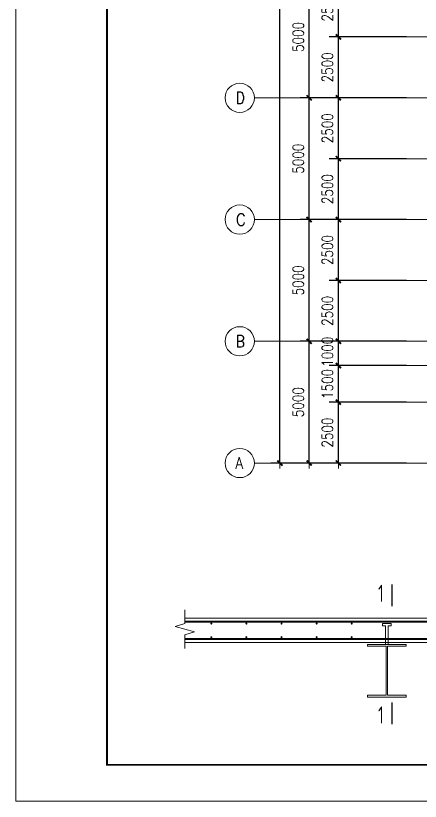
# Model space of a CAD drawing. Header units: millimetres. Extents: x 19781 to 898973, y -947928 to -267362.
# Drawn here: x 568267 to 584882, y -383529 to -351265 of the extents above; entities that cross this region are included whole.
import ezdxf

# ---------------------------------------------------------------- set-up
doc = ezdxf.new("R2010")
doc.units = ezdxf.units.MM
doc.header["$LTSCALE"] = 100
doc.linetypes.add('DOTE', pattern=[2.42, 2, -0.2, 0.02, -0.2])
doc.layers.get('0').update_dxf_attribs({"lineweight": 18})
for name, color, linetype, lineweight in [('AXIS', 3, 'Continuous', 18), ('AXIS_TEXT', 7, 'Continuous', 18), ('BORDER', 7, 'Continuous', 18), ('DOTE', 1, 'DOTE', 18), ('OTHER', 7, 'Continuous', 18), ('PUB_DIM', 3, 'Continuous', 18), ('楼板负筋文字', 7, 'Continuous', 18)]:
    doc.layers.add(name, color=color, linetype=linetype, lineweight=lineweight)
doc.styles.add('_TCH_AXIS', font='complex.shx', dxfattribs={"bigfont": 'gbcbig.shx'})
doc.styles.add('COMPLEX', font='complex.shx', dxfattribs={"bigfont": 'gbcbig.shx'})
doc.styles.add('dim_font', font='simplex.shx', dxfattribs={"width": 0.8, "bigfont": 'gbcbig.shx'})
doc.styles.add('TSSD_REIN', font='tssdeng.shx', dxfattribs={"width": 0.7, "bigfont": 'hztxt.shx'})
doc.dimstyles.new('DIMN150', dxfattribs={"dimscale": 1.5, "dimtxt": 300, "dimasz": 1, "dimexe": 250, "dimexo": 300, "dimgap": 150, "dimtad": 1, "dimdec": 0, "dimzin": 0, "dimdsep": 46, "dimtxsty": 'dim_font', "dimblk": '_CAXARROW', "dimcen": 0.09, "dimdle": 2, "dimclrt": 7, "dimadec": 0, "dimazin": 0, "dimtfac": 1, "dimtdec": 0, "dimtix": 1, "dimtmove": 2, "dimatfit": 3, "dimfxl": 1, "dimtolj": 1, "dimtzin": 0, "dimarcsym": 0})

# ---------------------------------------------------------------- blocks, each defined once
blk = doc.blocks.new('_AXISO')
blk.add_circle((0, 0), 0.5)
at = {"layer": 'AXIS_TEXT', "style": 'COMPLEX', "width": 1.04167}
blk.add_attdef('A', (-0.25, -0.28), '', height=0.56, dxfattribs=at)
blk = doc.blocks.new('_DIMX')
blk.add_line((-150, 0), (150, 0))
blk.add_lwpolyline([(-70, -70, 50, 50, 0), (70, 70, 50, 50, 0)], format="xyseb")
blk = doc.blocks.new('*X483')
at = {"layer": 'AXIS', "color": 0, "lineweight": -2, "transparency": 16777216}
for p, q in [((583318, -329637), (578743, -329637)), ((579118, -369635), (579118, -329638)), ((583318, -369637), (578743, -369637))]:
    blk.add_line(p, q, dxfattribs=at)
at = {"layer": 'AXIS', "color": 0, "lineweight": -2, "transparency": 16777216, "xscale": 1.5, "yscale": 1.5, "zscale": 1.5}
for p, rotation in [((579118, -329637), 90), ((579118, -369637), 270)]:
    blk.add_blockref('_DIMX', p, dxfattribs=dict(at, rotation=rotation))
at = {"layer": 'AXIS', "color": 7, "transparency": 16777216, "insert": (578668, -349637), "char_height": 450, "width": 4834.29, "attachment_point": 5, "rotation": 90, "style": 'dim_font'}
blk.add_mtext('40000', dxfattribs=at)
blk = doc.blocks.new('_CAXARROW')
blk.add_hatch(color=0).paths.add_polyline_path([(0, 0), (-1, 0.125), (-1, -0.125)], flags=0)
blk = doc.blocks.new('*X488')
at = {"layer": 'AXIS', "color": 0, "lineweight": -2, "transparency": 16777216}
for p, q in [((583618, -349637), (579943, -349637)), ((580318, -354635), (580318, -349638)), ((583618, -354637), (579943, -354637))]:
    blk.add_line(p, q, dxfattribs=at)
at = {"layer": 'AXIS', "color": 0, "lineweight": -2, "transparency": 16777216, "xscale": 1.5, "yscale": 1.5, "zscale": 1.5}
for p, rotation in [((580318, -349637), 90), ((580318, -354637), 270)]:
    blk.add_blockref('_DIMX', p, dxfattribs=dict(at, rotation=rotation))
at = {"layer": 'AXIS', "color": 7, "transparency": 16777216, "insert": (579868, -352137), "char_height": 450, "width": 3805.71, "attachment_point": 5, "rotation": 90, "style": 'dim_font'}
blk.add_mtext('5000', dxfattribs=at)
blk = doc.blocks.new('*X489')
at = {"layer": 'AXIS', "color": 0, "lineweight": -2, "transparency": 16777216}
for p, q in [((583618, -354637), (579943, -354637)), ((580318, -359635), (580318, -354638)), ((583618, -359637), (579943, -359637))]:
    blk.add_line(p, q, dxfattribs=at)
at = {"layer": 'AXIS', "color": 0, "lineweight": -2, "transparency": 16777216, "xscale": 1.5, "yscale": 1.5, "zscale": 1.5}
for p, rotation in [((580318, -354637), 90), ((580318, -359637), 270)]:
    blk.add_blockref('_DIMX', p, dxfattribs=dict(at, rotation=rotation))
at = {"layer": 'AXIS', "color": 7, "transparency": 16777216, "insert": (579868, -357137), "char_height": 450, "width": 3805.71, "attachment_point": 5, "rotation": 90, "style": 'dim_font'}
blk.add_mtext('5000', dxfattribs=at)
blk = doc.blocks.new('*X490')
at = {"layer": 'AXIS', "color": 0, "lineweight": -2, "transparency": 16777216}
for p, q in [((583618, -359637), (579943, -359637)), ((580318, -364635), (580318, -359638)), ((583618, -364637), (579943, -364637))]:
    blk.add_line(p, q, dxfattribs=at)
at = {"layer": 'AXIS', "color": 0, "lineweight": -2, "transparency": 16777216, "xscale": 1.5, "yscale": 1.5, "zscale": 1.5}
for p, rotation in [((580318, -359637), 90), ((580318, -364637), 270)]:
    blk.add_blockref('_DIMX', p, dxfattribs=dict(at, rotation=rotation))
at = {"layer": 'AXIS', "color": 7, "transparency": 16777216, "insert": (579868, -362137), "char_height": 450, "width": 3805.71, "attachment_point": 5, "rotation": 90, "style": 'dim_font'}
blk.add_mtext('5000', dxfattribs=at)
blk = doc.blocks.new('*X491')
at = {"layer": 'AXIS', "color": 0, "lineweight": -2, "transparency": 16777216}
for p, q in [((583618, -364637), (579943, -364637)), ((580318, -369635), (580318, -364638)), ((583618, -369637), (579943, -369637))]:
    blk.add_line(p, q, dxfattribs=at)
at = {"layer": 'AXIS', "color": 0, "lineweight": -2, "transparency": 16777216, "xscale": 1.5, "yscale": 1.5, "zscale": 1.5}
for p, rotation in [((580318, -364637), 90), ((580318, -369637), 270)]:
    blk.add_blockref('_DIMX', p, dxfattribs=dict(at, rotation=rotation))
at = {"layer": 'AXIS', "color": 7, "transparency": 16777216, "insert": (579868, -367137), "char_height": 450, "width": 3805.71, "attachment_point": 5, "rotation": 90, "style": 'dim_font'}
blk.add_mtext('5000', dxfattribs=at)
blk = doc.blocks.new('*X494')
at = {"layer": 'AXIS', "color": 0, "lineweight": -2, "transparency": 16777216}
for p, q in [((584318, -364637), (581143, -364637)), ((581518, -365635), (581518, -364638)), ((584318, -365637), (581143, -365637))]:
    blk.add_line(p, q, dxfattribs=at)
at = {"layer": 'AXIS', "color": 0, "lineweight": -2, "transparency": 16777216, "xscale": 1.5, "yscale": 1.5, "zscale": 1.5}
for p, rotation in [((581518, -364637), 90), ((581518, -365637), 270)]:
    blk.add_blockref('_DIMX', p, dxfattribs=dict(at, rotation=rotation))
at = {"layer": 'AXIS', "color": 7, "transparency": 16777216, "insert": (581068, -365066), "char_height": 450, "width": 3651.43, "attachment_point": 5, "rotation": 90, "style": 'dim_font'}
blk.add_mtext('1000', dxfattribs=at)
blk = doc.blocks.new('*X495')
at = {"layer": 'AXIS', "color": 0, "lineweight": -2, "transparency": 16777216}
for p, q in [((584318, -367137), (581143, -367137)), ((581518, -369635), (581518, -367138)), ((584318, -369637), (581143, -369637))]:
    blk.add_line(p, q, dxfattribs=at)
at = {"layer": 'AXIS', "color": 0, "lineweight": -2, "transparency": 16777216, "xscale": 1.5, "yscale": 1.5, "zscale": 1.5}
for p, rotation in [((581518, -367137), 90), ((581518, -369637), 270)]:
    blk.add_blockref('_DIMX', p, dxfattribs=dict(at, rotation=rotation))
at = {"layer": 'AXIS', "color": 7, "transparency": 16777216, "insert": (581068, -368387), "char_height": 450, "width": 3805.71, "attachment_point": 5, "rotation": 90, "style": 'dim_font'}
blk.add_mtext('2500', dxfattribs=at)
blk = doc.blocks.new('*X496')
at = {"layer": 'AXIS', "color": 0, "lineweight": -2, "transparency": 16777216}
for p, q in [((584318, -359637), (581143, -359637)), ((581518, -362135), (581518, -359638)), ((584318, -362137), (581143, -362137))]:
    blk.add_line(p, q, dxfattribs=at)
at = {"layer": 'AXIS', "color": 0, "lineweight": -2, "transparency": 16777216, "xscale": 1.5, "yscale": 1.5, "zscale": 1.5}
for p, rotation in [((581518, -359637), 90), ((581518, -362137), 270)]:
    blk.add_blockref('_DIMX', p, dxfattribs=dict(at, rotation=rotation))
at = {"layer": 'AXIS', "color": 7, "transparency": 16777216, "insert": (581068, -360887), "char_height": 450, "width": 3805.71, "attachment_point": 5, "rotation": 90, "style": 'dim_font'}
blk.add_mtext('2500', dxfattribs=at)
blk = doc.blocks.new('*X497')
at = {"layer": 'AXIS', "color": 0, "lineweight": -2, "transparency": 16777216}
for p, q in [((584318, -362137), (581143, -362137)), ((581518, -364635), (581518, -362138)), ((584318, -364637), (581143, -364637))]:
    blk.add_line(p, q, dxfattribs=at)
at = {"layer": 'AXIS', "color": 0, "lineweight": -2, "transparency": 16777216, "xscale": 1.5, "yscale": 1.5, "zscale": 1.5}
for p, rotation in [((581518, -362137), 90), ((581518, -364637), 270)]:
    blk.add_blockref('_DIMX', p, dxfattribs=dict(at, rotation=rotation))
at = {"layer": 'AXIS', "color": 7, "transparency": 16777216, "insert": (581068, -363387), "char_height": 450, "width": 3805.71, "attachment_point": 5, "rotation": 90, "style": 'dim_font'}
blk.add_mtext('2500', dxfattribs=at)
blk = doc.blocks.new('*X498')
at = {"layer": 'AXIS', "color": 0, "lineweight": -2, "transparency": 16777216}
for p, q in [((584318, -354637), (581143, -354637)), ((581518, -357135), (581518, -354638)), ((584318, -357137), (581143, -357137))]:
    blk.add_line(p, q, dxfattribs=at)
at = {"layer": 'AXIS', "color": 0, "lineweight": -2, "transparency": 16777216, "xscale": 1.5, "yscale": 1.5, "zscale": 1.5}
for p, rotation in [((581518, -354637), 90), ((581518, -357137), 270)]:
    blk.add_blockref('_DIMX', p, dxfattribs=dict(at, rotation=rotation))
at = {"layer": 'AXIS', "color": 7, "transparency": 16777216, "insert": (581068, -355887), "char_height": 450, "width": 3805.71, "attachment_point": 5, "rotation": 90, "style": 'dim_font'}
blk.add_mtext('2500', dxfattribs=at)
blk = doc.blocks.new('*X499')
at = {"layer": 'AXIS', "color": 0, "lineweight": -2, "transparency": 16777216}
for p, q in [((584318, -357137), (581143, -357137)), ((581518, -359635), (581518, -357138)), ((584318, -359637), (581143, -359637))]:
    blk.add_line(p, q, dxfattribs=at)
at = {"layer": 'AXIS', "color": 0, "lineweight": -2, "transparency": 16777216, "xscale": 1.5, "yscale": 1.5, "zscale": 1.5}
for p, rotation in [((581518, -357137), 90), ((581518, -359637), 270)]:
    blk.add_blockref('_DIMX', p, dxfattribs=dict(at, rotation=rotation))
at = {"layer": 'AXIS', "color": 7, "transparency": 16777216, "insert": (581068, -358387), "char_height": 450, "width": 3805.71, "attachment_point": 5, "rotation": 90, "style": 'dim_font'}
blk.add_mtext('2500', dxfattribs=at)
blk = doc.blocks.new('*X500')
at = {"layer": 'AXIS', "color": 0, "lineweight": -2, "transparency": 16777216}
for p, q in [((584318, -349637), (581143, -349637)), ((581518, -352135), (581518, -349638)), ((584318, -352137), (581143, -352137))]:
    blk.add_line(p, q, dxfattribs=at)
at = {"layer": 'AXIS', "color": 0, "lineweight": -2, "transparency": 16777216, "xscale": 1.5, "yscale": 1.5, "zscale": 1.5}
for p, rotation in [((581518, -349637), 90), ((581518, -352137), 270)]:
    blk.add_blockref('_DIMX', p, dxfattribs=dict(at, rotation=rotation))
at = {"layer": 'AXIS', "color": 7, "transparency": 16777216, "insert": (581068, -350887), "char_height": 450, "width": 3805.71, "attachment_point": 5, "rotation": 90, "style": 'dim_font'}
blk.add_mtext('2500', dxfattribs=at)
blk = doc.blocks.new('*X501')
at = {"layer": 'AXIS', "color": 0, "lineweight": -2, "transparency": 16777216}
for p, q in [((584318, -352137), (581143, -352137)), ((581518, -354635), (581518, -352138)), ((584318, -354637), (581143, -354637))]:
    blk.add_line(p, q, dxfattribs=at)
at = {"layer": 'AXIS', "color": 0, "lineweight": -2, "transparency": 16777216, "xscale": 1.5, "yscale": 1.5, "zscale": 1.5}
for p, rotation in [((581518, -352137), 90), ((581518, -354637), 270)]:
    blk.add_blockref('_DIMX', p, dxfattribs=dict(at, rotation=rotation))
at = {"layer": 'AXIS', "color": 7, "transparency": 16777216, "insert": (581068, -353387), "char_height": 450, "width": 3805.71, "attachment_point": 5, "rotation": 90, "style": 'dim_font'}
blk.add_mtext('2500', dxfattribs=at)
blk = doc.blocks.new('*X510')
at = {"layer": 'AXIS', "color": 0, "lineweight": -2, "transparency": 16777216}
for p, q in [((584318, -365637), (581143, -365637)), ((581518, -365635), (581518, -365634)), ((581518, -367137), (581518, -365637)), ((584318, -367137), (581143, -367137)), ((581518, -367138), (581518, -367140))]:
    blk.add_line(p, q, dxfattribs=at)
at = {"layer": 'AXIS', "color": 0, "lineweight": -2, "transparency": 16777216, "xscale": 1.5, "yscale": 1.5, "zscale": 1.5}
for p, rotation in [((581518, -365637), 270), ((581518, -367137), 90)]:
    blk.add_blockref('_DIMX', p, dxfattribs=dict(at, rotation=rotation))
at = {"layer": 'AXIS', "color": 7, "transparency": 16777216, "insert": (581068, -366387), "char_height": 450, "width": 3651.43, "attachment_point": 5, "rotation": 90, "style": 'dim_font'}
blk.add_mtext('1500', dxfattribs=at)

msp = doc.modelspace()

# ---------------------------------------------------------------- linework, layer by layer
at = {"color": 2}
msp.add_lwpolyline([(582715.86, -377086.41), (582715.86, -377158.5), (583480.02, -377158.5), (583480.02, -379177.02), (582715.86, -379177.02), (582715.86, -379249.11), (584301.84, -379249.11), (584301.84, -379177.02), (583537.69, -379177.02), (583537.69, -377158.5), (584301.84, -377158.5), (584301.84, -377086.41)], close=True, dxfattribs=at)
at = {"layer": 'AXIS'}
for p, q in [((584068, -354637), (578068, -354637)), ((584068, -359637), (578068, -359637)), ((584068, -364637), (578068, -364637)), ((584068, -369637), (578068, -369637))]:
    msp.add_line(p, q, dxfattribs=at)
at = {"layer": 'BORDER'}
msp.add_lwpolyline([(568267, -383529.47), (568267, -320529.47), (701917, -320529.47), (701917, -383529.47)], close=True, dxfattribs=at)
msp.add_lwpolyline([(572017, -382029.47, 75, 75, 0), (572017, -322029.47, 75, 75, 0), (700417, -322029.47, 75, 75, 0), (700417, -382029.47, 75, 75, 0)], format="xyseb", close=True, dxfattribs=at)
at = {"layer": 'DOTE', "linetype": 'DOTE', "ltscale": 10}
for p, q in [((584068, -352137), (684068, -352137)), ((584068, -354637), (684068, -354637)), ((584068, -357137), (684068, -357137)), ((584068, -359637), (684068, -359637)), ((584068, -362137), (684068, -362137)), ((584068, -364637), (684068, -364637)), ((584068, -365637), (599068, -365637)), ((584068, -367137), (676068, -367137)), ((584068, -369637), (684068, -369637))]:
    msp.add_line(p, q, dxfattribs=at)
at = {"layer": 'OTHER'}
msp.add_lwpolyline([(575218.5, -375662.39), (575218.5, -376223.97), (574822.01, -376350.13), (575615, -376566.4), (575218.5, -376692.55), (575218.5, -377254.14)], dxfattribs=at)
at = {"layer": 'PUB_DIM', "color": 7}
for p, q in [((591799.2, -376005.06), (575218.5, -376005.06)), ((591799.2, -377013.12), (575218.5, -377013.12))]:
    msp.add_line(p, q, dxfattribs=at)
at = {"layer": 'PUB_DIM'}
for points in [[(583723.14, -374615.12, 50, 50, 0), (583723.14, -375516.24, 50, 50, 0)], [(583723.14, -379468.87, 50, 50, 0), (583723.14, -380370, 50, 50, 0)]]:
    msp.add_lwpolyline(points, format="xyseb", dxfattribs=at)
at = {"layer": 'PUB_DIM', "color": 1}
for points in [[(591799.2, -376149.24, 81.1, 81.1, 0), (575218.5, -376149.24, 81.1, 81.1, 0)], [(591799.2, -376862.03, 81.1, 81.1, 0), (575218.5, -376862.03, 81.1, 81.1, 0)]]:
    msp.add_lwpolyline(points, format="xyseb", dxfattribs=at)
at = {"layer": 'PUB_DIM', "color": 7}
for points in [[(576279.58, -376230.34, 40.55, 40.55, 1), (576320.13, -376230.34, 40.55, 40.55, 1)], [(577721.38, -376230.34, 40.55, 40.55, 1), (577761.93, -376230.34, 40.55, 40.55, 1)], [(579163.18, -376230.34, 40.55, 40.55, 1), (579203.73, -376230.34, 40.55, 40.55, 1)], [(580604.98, -376230.34, 40.55, 40.55, 1), (580645.53, -376230.34, 40.55, 40.55, 1)], [(582046.78, -376230.34, 40.55, 40.55, 1), (582087.33, -376230.34, 40.55, 40.55, 1)], [(576279.58, -376787.84, 40.55, 40.55, -1), (576320.13, -376787.84, 40.55, 40.55, -1)], [(577721.38, -376787.84, 40.55, 40.55, -1), (577761.93, -376787.84, 40.55, 40.55, -1)], [(579163.18, -376787.84, 40.55, 40.55, -1), (579203.73, -376787.84, 40.55, 40.55, -1)], [(580604.98, -376787.84, 40.55, 40.55, -1), (580645.53, -376787.84, 40.55, 40.55, -1)], [(582046.78, -376787.84, 40.55, 40.55, -1), (582087.33, -376787.84, 40.55, 40.55, -1)]]:
    msp.add_lwpolyline(points, format="xyseb", close=True, dxfattribs=at)
at = {"layer": 'PUB_DIM', "color": 6}
msp.add_lwpolyline([(583566.52, -377086.41), (583566.52, -376329.46), (583681.87, -376329.46), (583681.87, -376221.33), (583335.84, -376221.33), (583335.84, -376329.46), (583451.18, -376329.46), (583451.18, -377086.41)], dxfattribs=at)

# ---------------------------------------------------------------- block references
at = {"layer": 'AXIS'}
ref = msp.add_blockref('_AXISO', (577468, -354637), dxfattribs=dict(at, xscale=1200, yscale=1200, zscale=1200))
ref.add_attrib('A', 'D', (577303.61, -354883.59), dxfattribs={"layer": 'AXIS_TEXT', "height": 493.19, "style": '_TCH_AXIS', "width": 0.823529})
ref = msp.add_blockref('_AXISO', (577468, -359637), dxfattribs=dict(at, xscale=1200, yscale=1200, zscale=1200))
ref.add_attrib('A', 'C', (577296.31, -359877.37), dxfattribs={"layer": 'AXIS_TEXT', "height": 480.75, "style": '_TCH_AXIS'})
ref = msp.add_blockref('_AXISO', (577468, -364637), dxfattribs=dict(at, xscale=1200, yscale=1200, zscale=1200))
ref.add_attrib('A', 'B', (577303.61, -364883.59), dxfattribs={"layer": 'AXIS_TEXT', "height": 493.19, "style": '_TCH_AXIS', "width": 0.823529})
ref = msp.add_blockref('_AXISO', (577468, -369637), dxfattribs=dict(at, xscale=1200, yscale=1200, zscale=1200))
ref.add_attrib('A', 'A', (577289.43, -369871.37), dxfattribs={"layer": 'AXIS_TEXT', "height": 468.75, "style": '_TCH_AXIS', "width": 0.888889})

# ---------------------------------------------------------------- texts
at = {"layer": '楼板负筋文字', "style": 'TSSD_REIN', "width": 0.7}
for p in [(583148.23, -375336.22), (583148.23, -380333.61)]:
    msp.add_text('1', height=700, dxfattribs=at).set_placement(p)

# ---------------------------------------------------------------- dimensions: what is measured, and where the dimension line sits
at = {"layer": 'AXIS'}
for base, p1, p2, picture, middle in [((579118, -329637), (583768, -369637), (583768, -329637), '*X483', (578668, -349637)), ((581518, -349637), (584768, -352137), (584768, -349637), '*X500', (581068, -350887)), ((580318, -349637), (584068, -354637), (584068, -349637), '*X488', (579868, -352137)), ((581518, -352137), (584768, -354637), (584768, -352137), '*X501', (581068, -353387)), ((581518, -354637), (584768, -357137), (584768, -354637), '*X498', (581068, -355887)), ((580318, -354637), (584068, -359637), (584068, -354637), '*X489', (579868, -357137)), ((581518, -357137), (584768, -359637), (584768, -357137), '*X499', (581068, -358387)), ((581518, -359637), (584768, -362137), (584768, -359637), '*X496', (581068, -360887)), ((580318, -359637), (584068, -364637), (584068, -359637), '*X490', (579868, -362137)), ((581518, -362137), (584768, -364637), (584768, -362137), '*X497', (581068, -363387)), ((580318, -364637), (584068, -369637), (584068, -364637), '*X491', (579868, -367137)), ((581518, -365637), (584768, -367137), (584768, -365637), '*X510', (581068, -366387)), ((581518, -367137), (584768, -369637), (584768, -367137), '*X495', (581068, -368387))]:
    dim = msp.add_linear_dim(base=base, p1=p1, p2=p2, angle=90, dimstyle='DIMN150', override={"dimsah": 1, "dimtzin": 0}, dxfattribs=at)
    dim.commit()
    dim.dimension.update_dxf_attribs({"geometry": picture, "text_midpoint": middle})
dim = msp.add_linear_dim(base=(581518, -364637), p1=(584768, -365637), p2=(584768, -364637), angle=90, dimstyle='DIMN150', override={"dimsah": 1, "dimtzin": 0}, dxfattribs=at)
dim.commit()
dim.dimension.update_dxf_attribs({"geometry": '*X494', "text_midpoint": (581068, -365066), "dimtype": 160})

doc.saveas('drawing.dxf')
